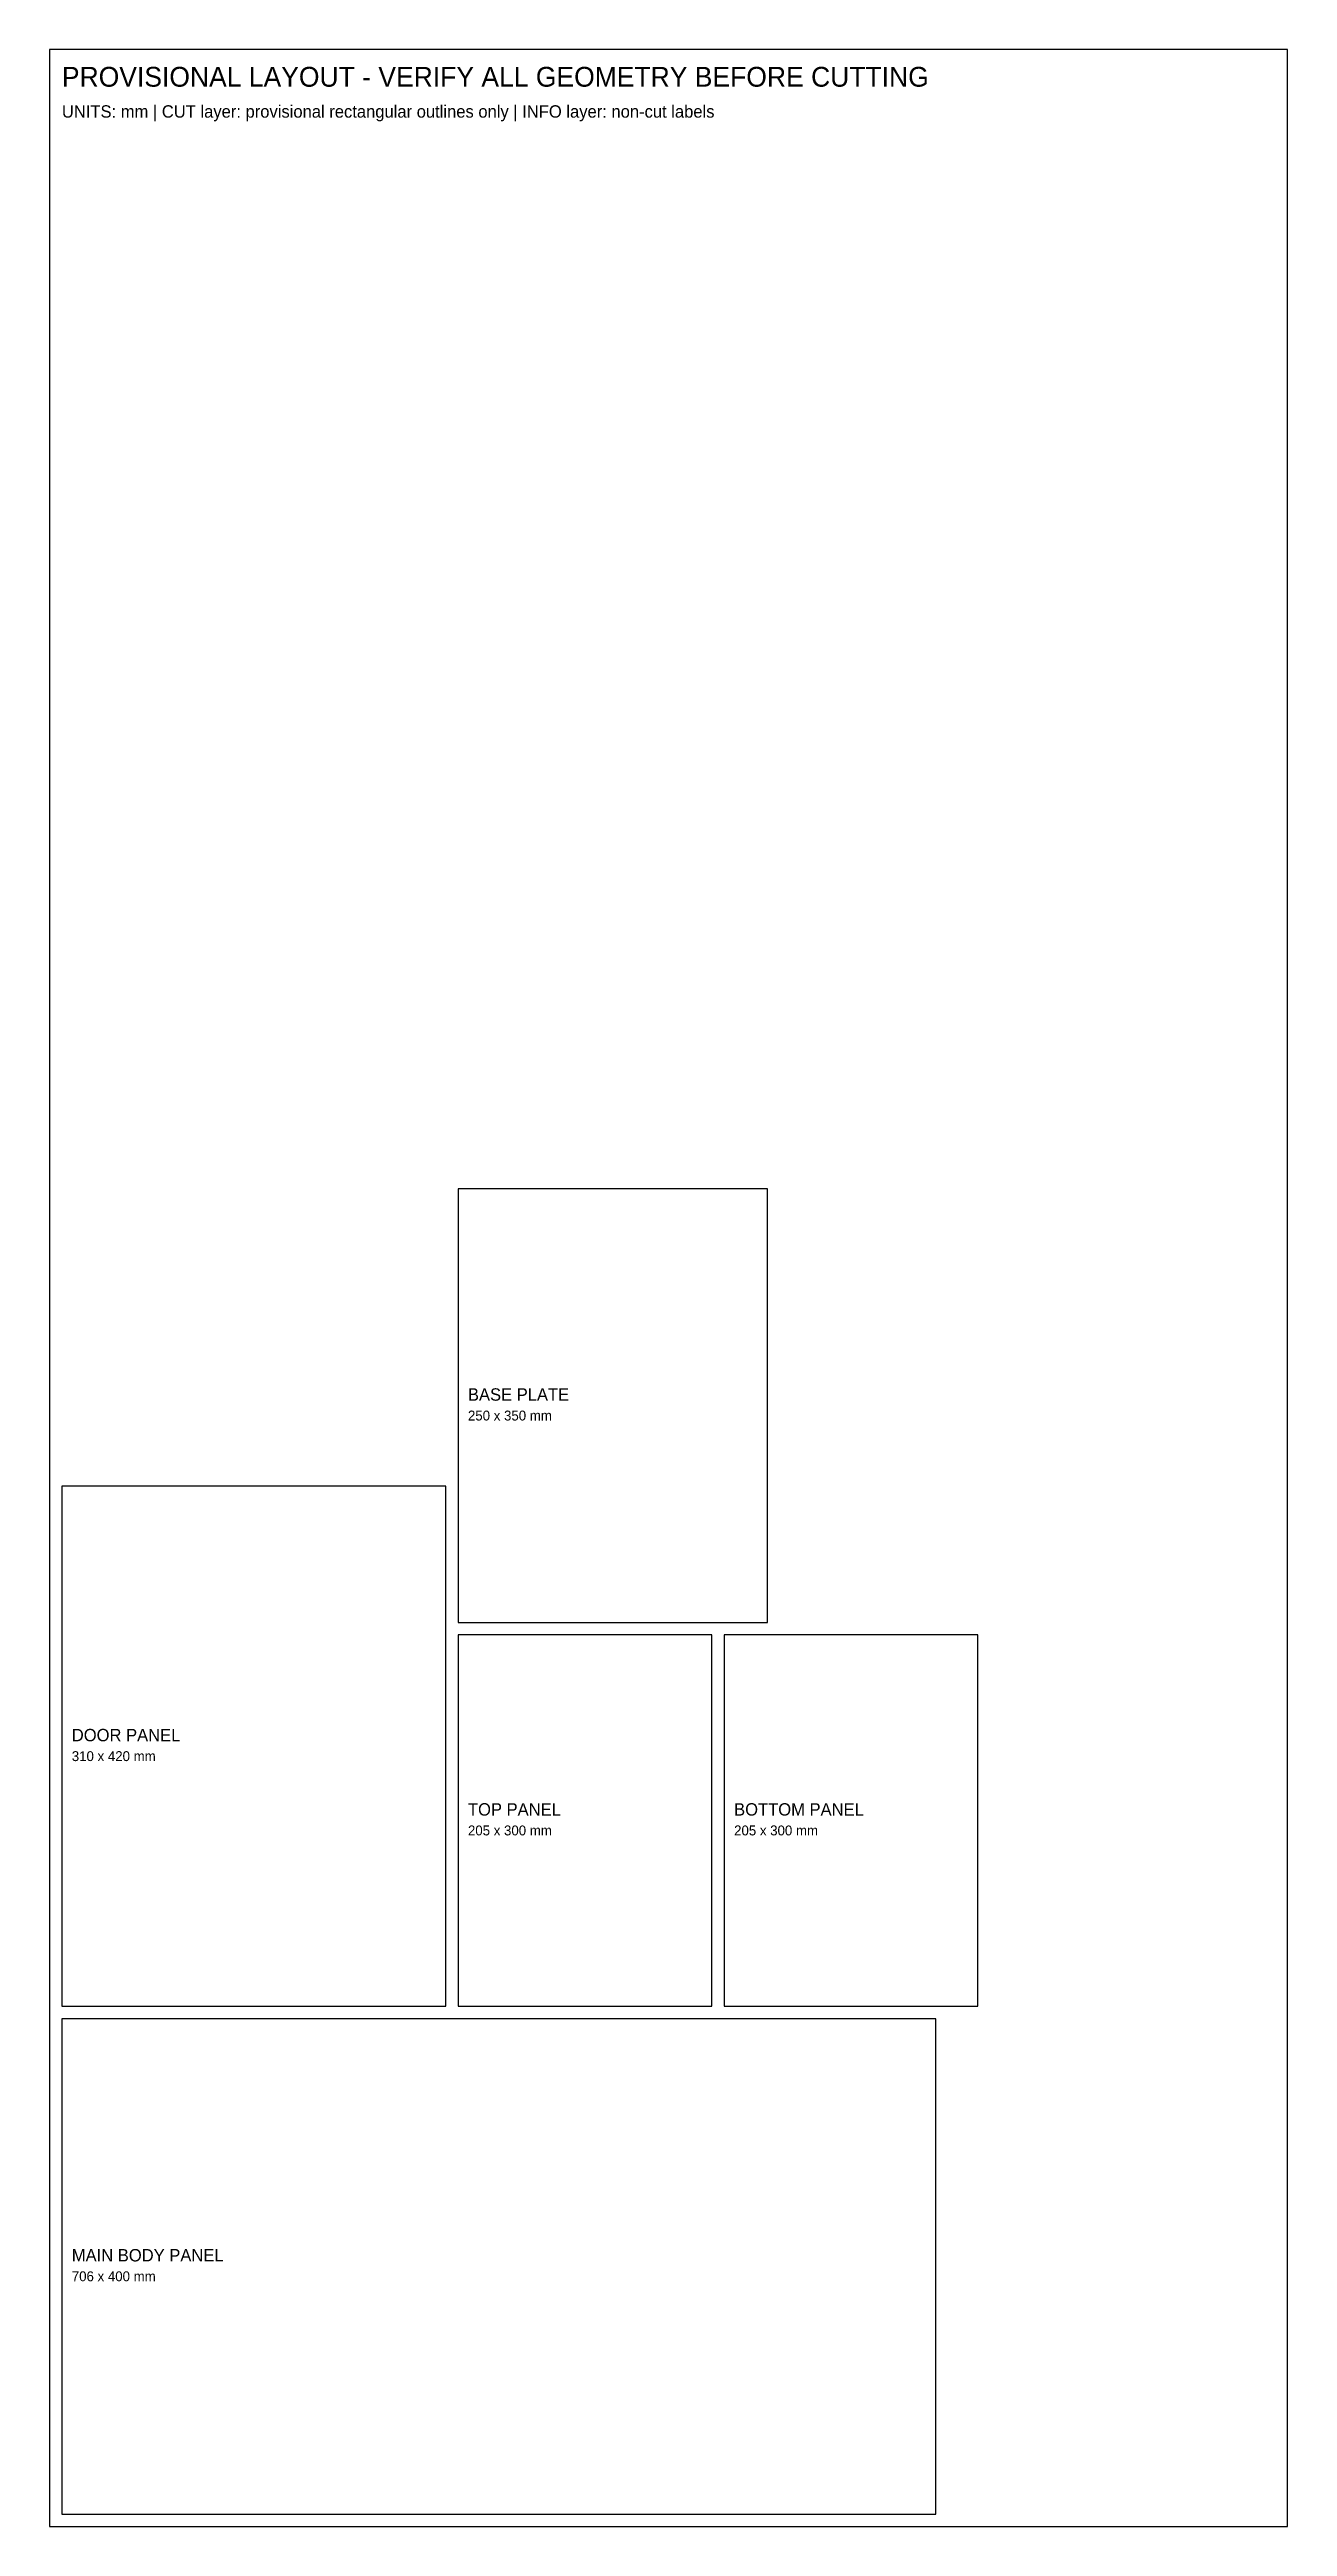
# Model space of a CAD drawing. Header units: millimetres. Extents: x 0 to 1000, y 0 to 2000.
import ezdxf

# ---------------------------------------------------------------- set-up
doc = ezdxf.new("R2010")
doc.units = ezdxf.units.MM
doc.layers.add('CUT', color=1, linetype='CONTINUOUS')
doc.layers.add('INFO', color=5, linetype='CONTINUOUS')

msp = doc.modelspace()

# ---------------------------------------------------------------- linework, layer by layer
at = {"layer": 'CUT'}
for points in [[(330, 730), (580, 730), (580, 1080), (330, 1080)], [(10, 420), (320, 420), (320, 840), (10, 840)], [(330, 420), (535, 420), (535, 720), (330, 720)], [(545, 420), (750, 420), (750, 720), (545, 720)], [(10, 10), (716, 10), (716, 410), (10, 410)]]:
    msp.add_lwpolyline(points, close=True, dxfattribs=at)
at = {"layer": 'INFO'}
msp.add_lwpolyline([(0, 0), (1000, 0), (1000, 2000), (0, 2000)], close=True, dxfattribs=at)

# ---------------------------------------------------------------- texts
for s, height, p in [('PROVISIONAL LAYOUT - VERIFY ALL GEOMETRY BEFORE CUTTING', 16, (10, 1970)), ('UNITS: mm | CUT layer: provisional rectangular outlines only | INFO layer: non-cut labels', 10, (10, 1945)), ('250 x 350 mm', 8, (338, 893)), ('BASE PLATE', 10, (338, 909)), ('DOOR PANEL', 10, (18, 634)), ('310 x 420 mm', 8, (18, 618)), ('TOP PANEL', 10, (338, 574)), ('BOTTOM PANEL', 10, (553, 574)), ('205 x 300 mm', 8, (338, 558)), ('205 x 300 mm', 8, (553, 558)), ('MAIN BODY PANEL', 10, (18, 214)), ('706 x 400 mm', 8, (18, 198))]:
    msp.add_text(s, height=height, dxfattribs=at).set_placement(p)

doc.saveas('drawing.dxf')
